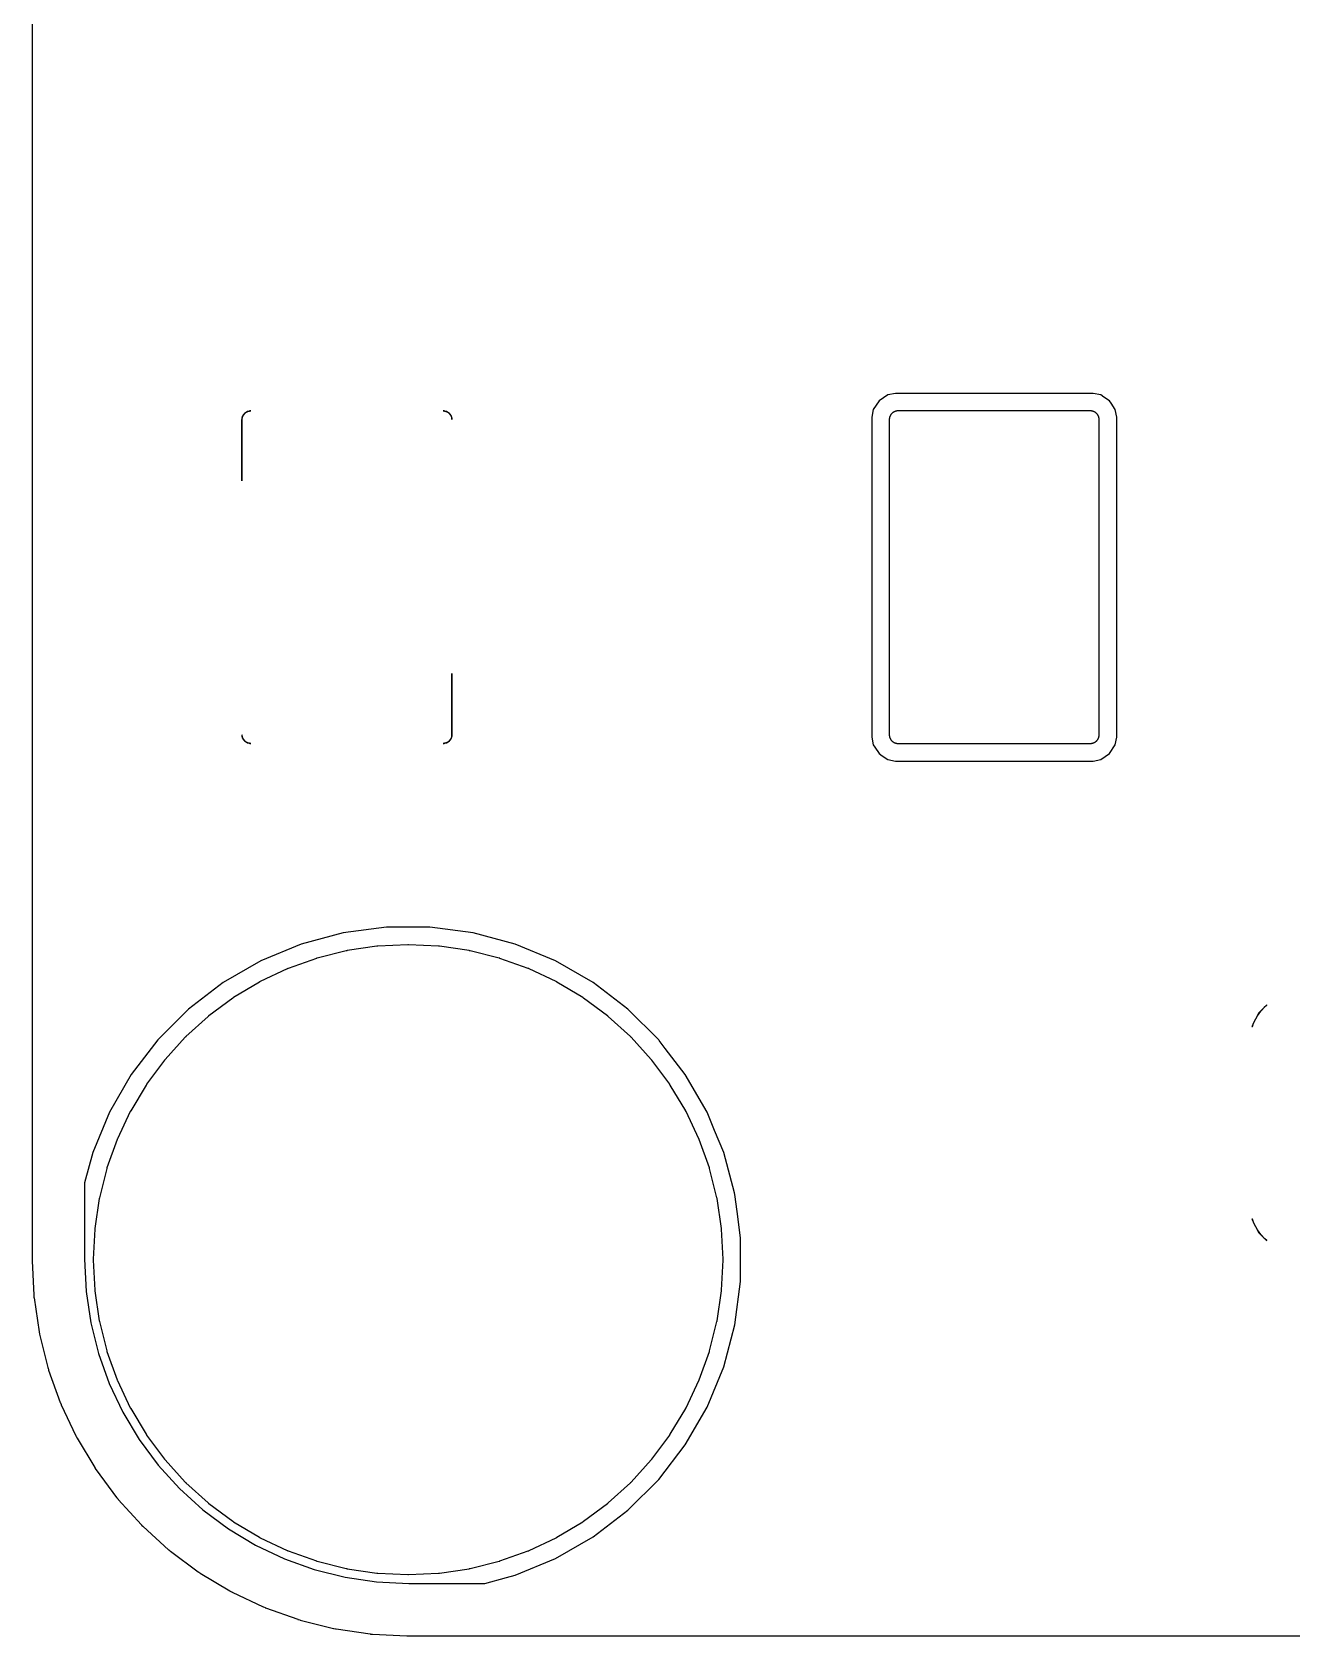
# Model space of a CAD drawing. Header units: metres. Extents: x 95.8 to 136.2, y -96.2 to -61.8.
# Drawn here: x 95.85 to 103.05, y -96.15 to -86.99 of the extents above; entities that cross this region are included whole.
import ezdxf

# ---------------------------------------------------------------- set-up
doc = ezdxf.new("R2010")
doc.units = ezdxf.units.M

msp = doc.modelspace()

# ---------------------------------------------------------------- linework, layer by layer
for points in [[(95.85, -64), (95.85, -94), (95.85, -94.0012), (95.85, -94.0025), (95.8501, -94.0037), (95.8501, -94.0049), (95.8501, -94.0061), (95.8501, -94.0074), (95.8598, -94.2034), (95.8598, -94.2046), (95.8599, -94.2058), (95.8609, -94.2156), (95.861, -94.2168), (95.8612, -94.2181), (95.89, -94.4122), (95.8902, -94.4134), (95.8904, -94.4146), (95.8923, -94.4242), (95.8926, -94.4254), (95.8929, -94.4266), (95.9406, -94.617), (95.9409, -94.6182), (95.9412, -94.6194), (95.9441, -94.6288), (95.9444, -94.63), (95.9448, -94.6311), (96.011, -94.8159), (96.0114, -94.8171), (96.0118, -94.8182), (96.0156, -94.8273), (96.0161, -94.8284), (96.0166, -94.8295), (96.1005, -95.0069), (96.1011, -95.0081), (96.1016, -95.0091), (96.1062, -95.0178), (96.1068, -95.0189), (96.1075, -95.0199), (96.2084, -95.1883), (96.209, -95.1893), (96.2097, -95.1904), (96.2151, -95.1985), (96.2158, -95.1995), (96.2165, -95.2005), (96.3335, -95.3582), (96.3342, -95.3591), (96.335, -95.3601), (96.3412, -95.3677), (96.342, -95.3686), (96.3428, -95.3696), (96.4746, -95.515), (96.4754, -95.5159), (96.4763, -95.5168), (96.4832, -95.5237), (96.4841, -95.5246), (96.485, -95.5254), (96.6304, -95.6572), (96.6314, -95.658), (96.6323, -95.6588), (96.6399, -95.665), (96.6409, -95.6658), (96.6418, -95.6665), (96.7995, -95.7835), (96.8005, -95.7842), (96.8015, -95.7849), (96.8096, -95.7903), (96.8107, -95.791), (96.8117, -95.7916), (96.9801, -95.8925), (96.9811, -95.8932), (96.9822, -95.8938), (96.9909, -95.8984), (96.992, -95.899), (96.9931, -95.8995), (96.9931, -95.8995), (97.1705, -95.9834), (97.1716, -95.9839), (97.1727, -95.9844), (97.1818, -95.9882), (97.183, -95.9886), (97.1841, -95.989), (97.1841, -95.989), (97.3689, -96.0552), (97.37, -96.0556), (97.3712, -96.0559), (97.3806, -96.0588), (97.3819, -96.0591), (97.383, -96.0594), (97.383, -96.0594), (97.5734, -96.1071), (97.5746, -96.1074), (97.5758, -96.1077), (97.5854, -96.1096), (97.5864, -96.1098), (97.5875, -96.11), (97.5878, -96.11), (97.5878, -96.11), (97.7819, -96.1388), (97.7832, -96.139), (97.7844, -96.1391), (97.7942, -96.1401), (97.7954, -96.1402), (97.7966, -96.1402), (97.9926, -96.1499), (97.9939, -96.1499), (97.9951, -96.1499), (97.9963, -96.1499), (97.9975, -96.15), (97.9988, -96.15), (98, -96.15), (134, -96.15)], [(100.6495, -89.1852), (100.6495, -91.0148), (100.6582, -91.0587), (100.6673, -91.0722), (100.6915, -91.1085), (100.7098, -91.1207), (100.7413, -91.1418), (100.7852, -91.1505), (101.9148, -91.1505), (101.9587, -91.1418), (102.0085, -91.1085), (102.0418, -91.0587), (102.0505, -91.0148), (102.0505, -89.1852), (102.0418, -89.1413), (102.018, -89.1057), (102.0085, -89.0915), (101.977, -89.0705), (101.9587, -89.0582), (101.9148, -89.0495), (100.7852, -89.0495), (100.7413, -89.0582), (100.6915, -89.0915), (100.6582, -89.1413), (100.6495, -89.1852)], [(97.051, -89.1902), (97.0512, -89.189), (97.0515, -89.1879), (97.0518, -89.1867), (97.0522, -89.1855), (97.0525, -89.1843), (97.0529, -89.1832), (97.0534, -89.182), (97.0538, -89.1809), (97.0543, -89.1797), (97.0548, -89.1786), (97.0553, -89.1775), (97.0559, -89.1764), (97.0565, -89.1754), (97.0571, -89.1743), (97.0578, -89.1733), (97.0584, -89.1722), (97.0591, -89.1712), (97.0598, -89.1702), (97.0606, -89.1692), (97.0613, -89.1683), (97.0621, -89.1673), (97.063, -89.1664), (97.0638, -89.1655), (97.0646, -89.1646), (97.0655, -89.1638), (97.0664, -89.163), (97.0673, -89.1621), (97.0683, -89.1613), (97.0692, -89.1606), (97.0702, -89.1598), (97.0712, -89.1591), (97.0722, -89.1584), (97.0733, -89.1578), (97.0743, -89.1571), (97.0754, -89.1565), (97.0764, -89.1559), (97.0775, -89.1553), (97.0786, -89.1548), (97.0797, -89.1543), (97.0809, -89.1538), (97.082, -89.1534), (97.0832, -89.1529), (97.0843, -89.1525), (97.0855, -89.1522), (97.0867, -89.1518), (97.0879, -89.1515), (97.089, -89.1512), (97.0902, -89.151), (97.0805, -89.1529), (97.064, -89.164), (97.0529, -89.1805), (97.051, -89.1902)], [(97.0903, -89.1509), (97.0915, -89.1507), (97.0927, -89.1505), (97.0939, -89.1504), (97.0951, -89.1502), (97.0963, -89.1501), (97.0975, -89.1501), (97.0988, -89.15), (97.1, -89.15), (97.1, -89.15), (97.0951, -89.15), (97.0903, -89.1509)], [(98.2, -89.15), (98.2012, -89.15), (98.2025, -89.1501), (98.2037, -89.1501), (98.2049, -89.1502), (98.2061, -89.1504), (98.2073, -89.1505), (98.2085, -89.1507), (98.2097, -89.151), (98.2049, -89.15), (98.2, -89.15), (98.2, -89.15), (98.2, -89.15)], [(98.2098, -89.151), (98.211, -89.1512), (98.2121, -89.1515), (98.2133, -89.1518), (98.2145, -89.1522), (98.2157, -89.1525), (98.2168, -89.1529), (98.218, -89.1534), (98.2191, -89.1538), (98.2203, -89.1543), (98.2214, -89.1548), (98.2225, -89.1553), (98.2236, -89.1559), (98.2246, -89.1565), (98.2257, -89.1571), (98.2267, -89.1578), (98.2278, -89.1584), (98.2288, -89.1591), (98.2298, -89.1598), (98.2308, -89.1606), (98.2317, -89.1613), (98.2327, -89.1621), (98.2336, -89.163), (98.2345, -89.1638), (98.2354, -89.1646), (98.2362, -89.1655), (98.237, -89.1664), (98.2379, -89.1673), (98.2387, -89.1683), (98.2394, -89.1692), (98.2402, -89.1702), (98.2409, -89.1712), (98.2416, -89.1722), (98.2422, -89.1733), (98.2429, -89.1743), (98.2435, -89.1754), (98.2441, -89.1764), (98.2447, -89.1775), (98.2452, -89.1786), (98.2457, -89.1797), (98.2462, -89.1809), (98.2466, -89.182), (98.2471, -89.1832), (98.2475, -89.1843), (98.2478, -89.1855), (98.2482, -89.1867), (98.2485, -89.1879), (98.2488, -89.189), (98.249, -89.1902), (98.249, -89.19), (98.2471, -89.1805), (98.236, -89.164), (98.2195, -89.1529), (98.2098, -89.151)], [(100.8, -91.05), (101.9, -91.05), (101.9012, -91.05), (101.9025, -91.0499), (101.9037, -91.0499), (101.9049, -91.0498), (101.9061, -91.0496), (101.9073, -91.0495), (101.9085, -91.0493), (101.9098, -91.049), (101.911, -91.0488), (101.9121, -91.0485), (101.9133, -91.0482), (101.9145, -91.0478), (101.9157, -91.0475), (101.9168, -91.0471), (101.918, -91.0466), (101.9191, -91.0462), (101.9203, -91.0457), (101.9214, -91.0452), (101.9225, -91.0447), (101.9236, -91.0441), (101.9246, -91.0435), (101.9257, -91.0429), (101.9267, -91.0422), (101.9278, -91.0416), (101.9288, -91.0409), (101.9298, -91.0402), (101.9308, -91.0394), (101.9317, -91.0387), (101.9327, -91.0379), (101.9336, -91.037), (101.9345, -91.0362), (101.9354, -91.0354), (101.9362, -91.0345), (101.937, -91.0336), (101.9379, -91.0327), (101.9387, -91.0317), (101.9394, -91.0308), (101.9402, -91.0298), (101.9409, -91.0288), (101.9416, -91.0278), (101.9422, -91.0267), (101.9429, -91.0257), (101.9435, -91.0246), (101.9441, -91.0236), (101.9447, -91.0225), (101.9452, -91.0214), (101.9457, -91.0203), (101.9462, -91.0191), (101.9466, -91.018), (101.9471, -91.0168), (101.9475, -91.0157), (101.9478, -91.0145), (101.9482, -91.0133), (101.9485, -91.0121), (101.9488, -91.011), (101.949, -91.0098), (101.9493, -91.0085), (101.9495, -91.0073), (101.9496, -91.0061), (101.9498, -91.0049), (101.9499, -91.0037), (101.9499, -91.0025), (101.95, -91.0012), (101.95, -91), (101.95, -89.2), (101.95, -89.1988), (101.9499, -89.1975), (101.9499, -89.1963), (101.9498, -89.1951), (101.9496, -89.1939), (101.9495, -89.1927), (101.9493, -89.1915), (101.949, -89.1902), (101.9488, -89.189), (101.9485, -89.1879), (101.9482, -89.1867), (101.9478, -89.1855), (101.9475, -89.1843), (101.9471, -89.1832), (101.9466, -89.182), (101.9462, -89.1809), (101.9457, -89.1797), (101.9452, -89.1786), (101.9447, -89.1775), (101.9441, -89.1764), (101.9435, -89.1754), (101.9429, -89.1743), (101.9422, -89.1733), (101.9416, -89.1722), (101.9409, -89.1712), (101.9402, -89.1702), (101.9394, -89.1692), (101.9387, -89.1683), (101.9379, -89.1673), (101.937, -89.1664), (101.9362, -89.1655), (101.9354, -89.1646), (101.9345, -89.1638), (101.9336, -89.163), (101.9327, -89.1621), (101.9317, -89.1613), (101.9308, -89.1606), (101.9298, -89.1598), (101.9288, -89.1591), (101.9278, -89.1584), (101.9267, -89.1578), (101.9257, -89.1571), (101.9246, -89.1565), (101.9236, -89.1559), (101.9225, -89.1553), (101.9214, -89.1548), (101.9203, -89.1543), (101.9191, -89.1538), (101.918, -89.1534), (101.9168, -89.1529), (101.9157, -89.1525), (101.9145, -89.1522), (101.9133, -89.1518), (101.9121, -89.1515), (101.911, -89.1512), (101.9098, -89.151), (101.9085, -89.1507), (101.9073, -89.1505), (101.9061, -89.1504), (101.9049, -89.1502), (101.9037, -89.1501), (101.9025, -89.1501), (101.9012, -89.15), (101.9, -89.15), (100.8, -89.15), (100.7988, -89.15), (100.7975, -89.1501), (100.7963, -89.1501), (100.7951, -89.1502), (100.7939, -89.1504), (100.7927, -89.1505), (100.7915, -89.1507), (100.7902, -89.151), (100.789, -89.1512), (100.7879, -89.1515), (100.7867, -89.1518), (100.7855, -89.1522), (100.7843, -89.1525), (100.7832, -89.1529), (100.782, -89.1534), (100.7809, -89.1538), (100.7797, -89.1543), (100.7786, -89.1548), (100.7775, -89.1553), (100.7764, -89.1559), (100.7754, -89.1565), (100.7743, -89.1571), (100.7733, -89.1578), (100.7722, -89.1584), (100.7712, -89.1591), (100.7702, -89.1598), (100.7692, -89.1606), (100.7683, -89.1613), (100.7673, -89.1621), (100.7664, -89.163), (100.7655, -89.1638), (100.7646, -89.1646), (100.7638, -89.1655), (100.763, -89.1664), (100.7621, -89.1673), (100.7613, -89.1683), (100.7606, -89.1692), (100.7598, -89.1702), (100.7591, -89.1712), (100.7584, -89.1722), (100.7578, -89.1733), (100.7571, -89.1743), (100.7565, -89.1754), (100.7559, -89.1764), (100.7553, -89.1775), (100.7548, -89.1786), (100.7543, -89.1797), (100.7538, -89.1809), (100.7534, -89.182), (100.7529, -89.1832), (100.7525, -89.1843), (100.7522, -89.1855), (100.7518, -89.1867), (100.7515, -89.1879), (100.7512, -89.189), (100.751, -89.1902), (100.7507, -89.1915), (100.7505, -89.1927), (100.7504, -89.1939), (100.7502, -89.1951), (100.7501, -89.1963), (100.7501, -89.1975), (100.75, -89.1988), (100.75, -89.2), (100.75, -91), (100.75, -91.0012), (100.7501, -91.0025), (100.7501, -91.0037), (100.7502, -91.0049), (100.7504, -91.0061), (100.7505, -91.0073), (100.7507, -91.0085), (100.751, -91.0098), (100.7512, -91.011), (100.7515, -91.0121), (100.7518, -91.0133), (100.7522, -91.0145), (100.7525, -91.0157), (100.7529, -91.0168), (100.7534, -91.018), (100.7538, -91.0191), (100.7543, -91.0203), (100.7548, -91.0214), (100.7553, -91.0225), (100.7559, -91.0236), (100.7565, -91.0246), (100.7571, -91.0257), (100.7578, -91.0267), (100.7584, -91.0278), (100.7591, -91.0288), (100.7598, -91.0298), (100.7606, -91.0308), (100.7613, -91.0317), (100.7621, -91.0327), (100.763, -91.0336), (100.7638, -91.0345), (100.7646, -91.0354), (100.7655, -91.0362), (100.7664, -91.037), (100.7673, -91.0379), (100.7683, -91.0387), (100.7692, -91.0394), (100.7702, -91.0402), (100.7712, -91.0409), (100.7722, -91.0416), (100.7733, -91.0422), (100.7743, -91.0429), (100.7754, -91.0435), (100.7764, -91.0441), (100.7775, -91.0447), (100.7786, -91.0452), (100.7797, -91.0457), (100.7809, -91.0462), (100.782, -91.0466), (100.7832, -91.0471), (100.7843, -91.0475), (100.7855, -91.0478), (100.7867, -91.0482), (100.7879, -91.0485), (100.789, -91.0488), (100.7902, -91.049), (100.7915, -91.0493), (100.7927, -91.0495), (100.7939, -91.0496), (100.7951, -91.0498), (100.7963, -91.0499), (100.7975, -91.0499), (100.7988, -91.05), (100.8, -91.05)], [(97.05, -89.1951), (97.05, -89.55), (97.05, -89.55), (97.05, -89.2), (97.05, -89.1988), (97.0501, -89.1975), (97.0501, -89.1963), (97.0502, -89.1951), (97.0504, -89.1939), (97.0505, -89.1927), (97.0507, -89.1915), (97.051, -89.1902), (97.05, -89.1951)], [(98.2491, -89.1903), (98.2493, -89.1915), (98.2495, -89.1927), (98.2496, -89.1939), (98.2498, -89.1951), (98.2499, -89.1963), (98.2499, -89.1975), (98.25, -89.1988), (98.25, -89.1999), (98.25, -89.1951), (98.2491, -89.1903)], [(98.249, -91.0097), (98.25, -91.0049), (98.25, -90.65), (98.25, -90.65), (98.25, -91), (98.25, -91.0012), (98.2499, -91.0025), (98.2499, -91.0037), (98.2498, -91.0049), (98.2496, -91.0061), (98.2495, -91.0073), (98.2493, -91.0085), (98.249, -91.0097)], [(97.05, -91.0001), (97.05, -91.0049), (97.0509, -91.0097), (97.0507, -91.0085), (97.0505, -91.0073), (97.0504, -91.0061), (97.0502, -91.0049), (97.0501, -91.0037), (97.0501, -91.0025), (97.05, -91.0012), (97.05, -91.0001)], [(97.051, -91.0098), (97.0529, -91.0195), (97.064, -91.036), (97.0805, -91.0471), (97.0902, -91.049), (97.089, -91.0488), (97.0879, -91.0485), (97.0867, -91.0482), (97.0855, -91.0478), (97.0843, -91.0475), (97.0832, -91.0471), (97.082, -91.0466), (97.0809, -91.0462), (97.0797, -91.0457), (97.0786, -91.0452), (97.0775, -91.0447), (97.0764, -91.0441), (97.0754, -91.0435), (97.0743, -91.0429), (97.0733, -91.0422), (97.0722, -91.0416), (97.0712, -91.0409), (97.0702, -91.0402), (97.0692, -91.0394), (97.0683, -91.0387), (97.0673, -91.0379), (97.0664, -91.037), (97.0655, -91.0362), (97.0646, -91.0354), (97.0638, -91.0345), (97.063, -91.0336), (97.0621, -91.0327), (97.0613, -91.0317), (97.0606, -91.0308), (97.0598, -91.0298), (97.0591, -91.0288), (97.0584, -91.0278), (97.0578, -91.0267), (97.0571, -91.0257), (97.0565, -91.0246), (97.0559, -91.0236), (97.0553, -91.0225), (97.0548, -91.0214), (97.0543, -91.0203), (97.0538, -91.0191), (97.0534, -91.018), (97.0529, -91.0168), (97.0525, -91.0157), (97.0522, -91.0145), (97.0518, -91.0133), (97.0515, -91.0121), (97.0512, -91.011), (97.051, -91.0098)], [(97.0903, -91.0491), (97.0951, -91.05), (97.0999, -91.05), (97.0988, -91.05), (97.0975, -91.0499), (97.0963, -91.0499), (97.0951, -91.0498), (97.0939, -91.0496), (97.0927, -91.0495), (97.0915, -91.0493), (97.0903, -91.0491)], [(98.2001, -91.05), (98.2049, -91.05), (98.2096, -91.0491), (98.2085, -91.0493), (98.2073, -91.0495), (98.2061, -91.0496), (98.2049, -91.0498), (98.2037, -91.0499), (98.2025, -91.0499), (98.2012, -91.05), (98.2001, -91.05)], [(98.2099, -91.049), (98.2195, -91.0471), (98.2278, -91.0416), (98.2267, -91.0422), (98.2257, -91.0429), (98.2246, -91.0435), (98.2236, -91.0441), (98.2225, -91.0447), (98.2214, -91.0452), (98.2203, -91.0457), (98.2191, -91.0462), (98.218, -91.0466), (98.2168, -91.0471), (98.2157, -91.0475), (98.2145, -91.0478), (98.2133, -91.0482), (98.2121, -91.0485), (98.211, -91.0488), (98.2099, -91.049)], [(98.2278, -91.0416), (98.236, -91.036), (98.2471, -91.0195), (98.249, -91.0098), (98.2488, -91.011), (98.2485, -91.0121), (98.2482, -91.0133), (98.2478, -91.0145), (98.2475, -91.0157), (98.2471, -91.0168), (98.2466, -91.018), (98.2462, -91.0191), (98.2457, -91.0203), (98.2452, -91.0214), (98.2447, -91.0225), (98.2441, -91.0236), (98.2435, -91.0246), (98.2429, -91.0257), (98.2422, -91.0267), (98.2416, -91.0278), (98.2409, -91.0288), (98.2402, -91.0298), (98.2394, -91.0308), (98.2387, -91.0317), (98.2379, -91.0327), (98.237, -91.0336), (98.2362, -91.0345), (98.2354, -91.0354), (98.2345, -91.0362), (98.2336, -91.037), (98.2327, -91.0379), (98.2317, -91.0387), (98.2308, -91.0394), (98.2298, -91.0402), (98.2288, -91.0409), (98.2278, -91.0416)], [(96.15, -93.9963), (96.1591, -94.1813), (96.1858, -94.3609), (96.2299, -94.537), (96.291, -94.7079), (96.3686, -94.872), (96.462, -95.0277), (96.5701, -95.1735), (96.692, -95.308), (96.8265, -95.4299), (96.9723, -95.538), (97.128, -95.6314), (97.2921, -95.709), (97.463, -95.7701), (97.6391, -95.8142), (97.8187, -95.8409), (98.0037, -95.85), (98.4389, -95.85), (98.5615, -95.8171), (98.6122, -95.8035), (98.8424, -95.7082), (99.0581, -95.5836), (99.2558, -95.4319), (99.4319, -95.2558), (99.5836, -95.0581), (99.7082, -94.8424), (99.8035, -94.6122), (99.868, -94.3716), (99.9005, -94.1246), (99.9005, -93.8754), (99.8806, -93.7245), (99.868, -93.6284), (99.8651, -93.6177), (99.8035, -93.3878), (99.7516, -93.2624), (99.7082, -93.1576), (99.5836, -92.9419), (99.4697, -92.7934), (99.4352, -92.7484), (99.4319, -92.7442), (99.2558, -92.5681), (99.0581, -92.4164), (98.8424, -92.2918), (98.6122, -92.1965), (98.3716, -92.132), (98.1246, -92.0995), (97.8754, -92.0995), (97.6284, -92.132), (97.3878, -92.1965), (97.1576, -92.2918), (96.9419, -92.4164), (96.7442, -92.5681), (96.5681, -92.7442), (96.4164, -92.9419), (96.2918, -93.1576), (96.1965, -93.3878), (96.15, -93.5611), (96.15, -93.9963)], [(96.209, -94.1789), (96.2342, -94.3487), (96.2344, -94.35), (96.2346, -94.3512), (96.2348, -94.3524), (96.2351, -94.3536), (96.2769, -94.5201), (96.2772, -94.5213), (96.2775, -94.5225), (96.2779, -94.5237), (96.2783, -94.5248), (96.3361, -94.6865), (96.3366, -94.6877), (96.337, -94.6888), (96.3375, -94.69), (96.338, -94.6911), (96.4114, -94.8463), (96.412, -94.8474), (96.4125, -94.8485), (96.4131, -94.8496), (96.4138, -94.8506), (96.502, -94.998), (96.5027, -94.999), (96.5034, -95), (96.504, -95.001), (96.5048, -95.002), (96.6071, -95.14), (96.6078, -95.1409), (96.6086, -95.1419), (96.6094, -95.1428), (96.6102, -95.1438), (96.7255, -95.271), (96.7264, -95.2719), (96.7272, -95.2728), (96.7281, -95.2736), (96.729, -95.2745), (96.8562, -95.3898), (96.8572, -95.3906), (96.8581, -95.3914), (96.8591, -95.3922), (96.86, -95.3929), (96.998, -95.4952), (96.999, -95.496), (97, -95.4966), (97.001, -95.4973), (97.002, -95.498), (97.1494, -95.5862), (97.1504, -95.5869), (97.1515, -95.5875), (97.1526, -95.588), (97.1537, -95.5886), (97.3089, -95.662), (97.31, -95.6625), (97.3112, -95.663), (97.3123, -95.6634), (97.3135, -95.6639), (97.4752, -95.7217), (97.4763, -95.7221), (97.4775, -95.7225), (97.4787, -95.7228), (97.4799, -95.7231), (97.6464, -95.7649), (97.6476, -95.7652), (97.6488, -95.7654), (97.65, -95.7656), (97.6513, -95.7658), (97.8211, -95.791), (97.8223, -95.7912), (97.8236, -95.7913), (97.8248, -95.7914), (97.826, -95.7915), (97.9975, -95.7999), (97.9988, -95.8), (98, -95.8), (98.0012, -95.8), (98.0025, -95.7999), (98.174, -95.7915), (98.1752, -95.7914), (98.1764, -95.7913), (98.1777, -95.7912), (98.1789, -95.791), (98.3487, -95.7658), (98.35, -95.7656), (98.3512, -95.7654), (98.3524, -95.7652), (98.3536, -95.7649), (98.5201, -95.7231), (98.5213, -95.7228), (98.5225, -95.7225), (98.5237, -95.7221), (98.5248, -95.7217), (98.6865, -95.6639), (98.6877, -95.6634), (98.6888, -95.663), (98.69, -95.6625), (98.6911, -95.662), (98.8463, -95.5886), (98.8474, -95.588), (98.8485, -95.5875), (98.8496, -95.5869), (98.8506, -95.5862), (98.998, -95.498), (98.999, -95.4973), (99, -95.4966), (99.001, -95.496), (99.002, -95.4952), (99.14, -95.3929), (99.1409, -95.3922), (99.1419, -95.3914), (99.1428, -95.3906), (99.1438, -95.3898), (99.271, -95.2745), (99.2719, -95.2736), (99.2728, -95.2728), (99.2736, -95.2719), (99.2745, -95.271), (99.3898, -95.1438), (99.3906, -95.1428), (99.3914, -95.1419), (99.3922, -95.1409), (99.3929, -95.14), (99.4952, -95.002), (99.496, -95.001), (99.4966, -95), (99.4973, -94.999), (99.498, -94.998), (99.5862, -94.8506), (99.5869, -94.8496), (99.5875, -94.8485), (99.588, -94.8474), (99.5886, -94.8463), (99.662, -94.6911), (99.6625, -94.69), (99.663, -94.6888), (99.6634, -94.6877), (99.6639, -94.6865), (99.7217, -94.5248), (99.7221, -94.5237), (99.7225, -94.5225), (99.7228, -94.5213), (99.7231, -94.5201), (99.7649, -94.3536), (99.7652, -94.3524), (99.7654, -94.3512), (99.7656, -94.35), (99.7658, -94.3487), (99.791, -94.1789), (99.7912, -94.1777), (99.7913, -94.1764), (99.7914, -94.1752), (99.7915, -94.174), (99.7999, -94.0025), (99.8, -94.0012), (99.8, -94), (99.8, -93.9988), (99.7999, -93.9975), (99.7915, -93.826), (99.7914, -93.8248), (99.7913, -93.8236), (99.7912, -93.8223), (99.791, -93.8211), (99.7658, -93.6513), (99.7656, -93.65), (99.7654, -93.6488), (99.7652, -93.6476), (99.7649, -93.6464), (99.7231, -93.4799), (99.7228, -93.4787), (99.7225, -93.4775), (99.7221, -93.4763), (99.7217, -93.4752), (99.6639, -93.3135), (99.6634, -93.3123), (99.663, -93.3112), (99.6625, -93.31), (99.662, -93.3089), (99.5886, -93.1537), (99.588, -93.1526), (99.5875, -93.1515), (99.5869, -93.1504), (99.5862, -93.1494), (99.498, -93.002), (99.4973, -93.001), (99.4966, -93), (99.496, -92.999), (99.4952, -92.998), (99.3929, -92.86), (99.3922, -92.8591), (99.3914, -92.8581), (99.3906, -92.8572), (99.3898, -92.8562), (99.2745, -92.729), (99.2736, -92.7281), (99.2728, -92.7272), (99.2719, -92.7264), (99.271, -92.7255), (99.1438, -92.6102), (99.1428, -92.6094), (99.1419, -92.6086), (99.1409, -92.6078), (99.14, -92.6071), (99.002, -92.5048), (99.001, -92.504), (99, -92.5034), (98.999, -92.5027), (98.998, -92.502), (98.8506, -92.4138), (98.8496, -92.4131), (98.8485, -92.4125), (98.8474, -92.412), (98.8463, -92.4114), (98.6911, -92.338), (98.69, -92.3375), (98.6888, -92.337), (98.6877, -92.3366), (98.6865, -92.3361), (98.5248, -92.2783), (98.5237, -92.2779), (98.5225, -92.2775), (98.5213, -92.2772), (98.5201, -92.2769), (98.3536, -92.2351), (98.3524, -92.2348), (98.3512, -92.2346), (98.35, -92.2344), (98.3487, -92.2342), (98.1789, -92.209), (98.1777, -92.2088), (98.1764, -92.2087), (98.1752, -92.2086), (98.174, -92.2085), (98.0025, -92.2001), (98.0012, -92.2), (98, -92.2), (97.9988, -92.2), (97.9975, -92.2001), (97.826, -92.2085), (97.8248, -92.2086), (97.8236, -92.2087), (97.8223, -92.2088), (97.8211, -92.209), (97.6513, -92.2342), (97.65, -92.2344), (97.6488, -92.2346), (97.6476, -92.2348), (97.6464, -92.2351), (97.4799, -92.2769), (97.4787, -92.2772), (97.4775, -92.2775), (97.4763, -92.2779), (97.4752, -92.2783), (97.3135, -92.3361), (97.3123, -92.3366), (97.3112, -92.337), (97.31, -92.3375), (97.3089, -92.338), (97.1537, -92.4114), (97.1526, -92.412), (97.1515, -92.4125), (97.1504, -92.4131), (97.1494, -92.4138), (97.002, -92.502), (97.001, -92.5027), (97, -92.5034), (96.999, -92.504), (96.998, -92.5048), (96.86, -92.6071), (96.8591, -92.6078), (96.8581, -92.6086), (96.8572, -92.6094), (96.8562, -92.6102), (96.729, -92.7255), (96.7281, -92.7264), (96.7272, -92.7272), (96.7264, -92.7281), (96.7255, -92.729), (96.6102, -92.8562), (96.6094, -92.8572), (96.6086, -92.8581), (96.6078, -92.8591), (96.6071, -92.86), (96.5048, -92.998), (96.504, -92.999), (96.5034, -93), (96.5027, -93.001), (96.502, -93.002), (96.4138, -93.1494), (96.4131, -93.1504), (96.4125, -93.1515), (96.412, -93.1526), (96.4114, -93.1537), (96.338, -93.3089), (96.3375, -93.31), (96.337, -93.3112), (96.3366, -93.3123), (96.3361, -93.3135), (96.2783, -93.4752), (96.2779, -93.4763), (96.2775, -93.4775), (96.2772, -93.4787), (96.2769, -93.4799), (96.2351, -93.6464), (96.2348, -93.6476), (96.2346, -93.6488), (96.2344, -93.65), (96.2342, -93.6513), (96.209, -93.8211), (96.2088, -93.8223), (96.2087, -93.8236), (96.2086, -93.8248), (96.2085, -93.826), (96.2001, -93.9975), (96.2, -93.9988), (96.2, -94), (96.2, -94.0012), (96.2001, -94.0025), (96.2085, -94.174), (96.2086, -94.1752), (96.2087, -94.1764), (96.2088, -94.1777), (96.209, -94.1789)], [(102.823, -92.668), (102.8255, -92.668), (102.83, -92.6555), (102.8304, -92.6543), (102.8308, -92.6532), (102.8313, -92.6521), (102.8318, -92.651), (102.8423, -92.6288), (102.8429, -92.6277), (102.8434, -92.6266), (102.844, -92.6255), (102.8446, -92.6244), (102.8572, -92.6034), (102.8579, -92.6024), (102.8586, -92.6013), (102.8593, -92.6003), (102.86, -92.5993), (102.8746, -92.5796), (102.8753, -92.5786), (102.8761, -92.5777), (102.8769, -92.5767), (102.8777, -92.5758), (102.8942, -92.5576), (102.895, -92.5567), (102.8959, -92.5559), (102.8967, -92.555), (102.8976, -92.5542), (102.908, -92.5448), (102.908, -92.5437), (102.8605, -92.5913), (102.823, -92.668)], [(102.823, -93.768), (102.8605, -93.8447), (102.908, -93.8923), (102.908, -93.8912), (102.8976, -93.8818), (102.8967, -93.881), (102.8959, -93.8801), (102.895, -93.8793), (102.8942, -93.8784), (102.8777, -93.8602), (102.8769, -93.8593), (102.8761, -93.8583), (102.8753, -93.8574), (102.8746, -93.8564), (102.86, -93.8367), (102.8593, -93.8357), (102.8586, -93.8347), (102.8579, -93.8336), (102.8572, -93.8326), (102.8446, -93.8116), (102.844, -93.8105), (102.8434, -93.8094), (102.8429, -93.8083), (102.8423, -93.8072), (102.8318, -93.785), (102.8313, -93.7839), (102.8308, -93.7828), (102.8304, -93.7817), (102.83, -93.7805), (102.8255, -93.768), (102.823, -93.768)]]:
    msp.add_lwpolyline(points)

doc.saveas('drawing.dxf')
